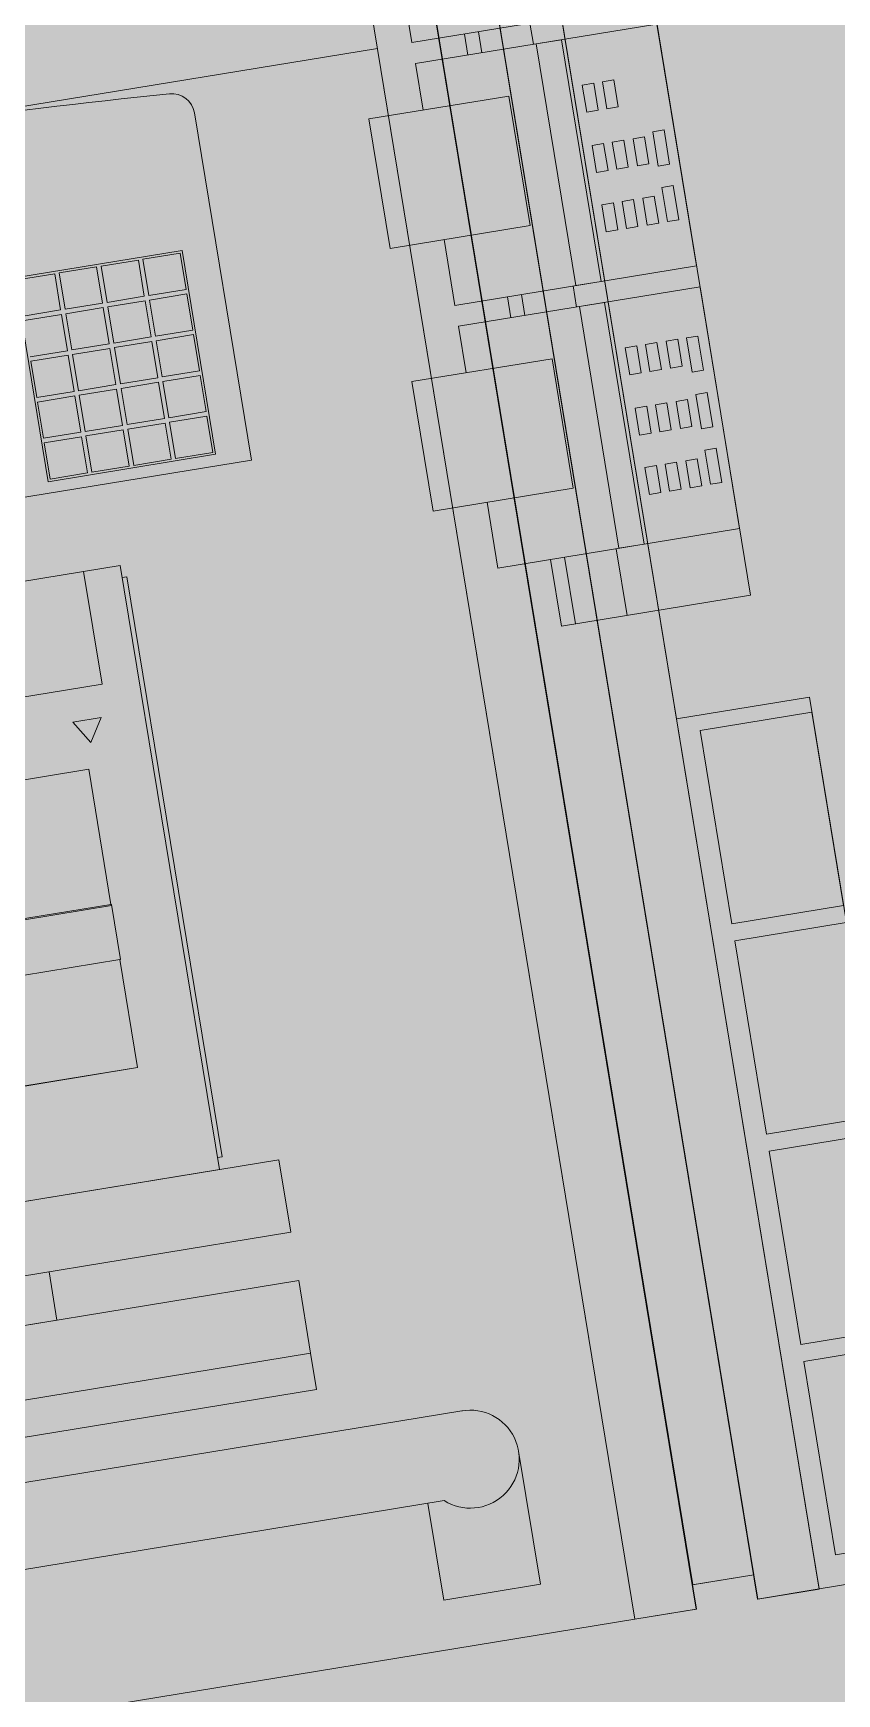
# Model space of a CAD drawing. Header units: metres. Extents: x 2 to 659295185, y -28 to 1124222152.
# Drawn here: x 655558.157 to 655558.485, y 1126614.157 to 1126614.835 of the extents above; entities that cross this region are included whole.
import ezdxf

# ---------------------------------------------------------------- set-up
doc = ezdxf.new("R2010")
doc.units = ezdxf.units.M
doc.header["$MEASUREMENT"] = 0
doc.linetypes.add('DASHDOT', pattern=[1, 0.5, -0.25, 0, -0.25])
doc.layers.get('0').update_dxf_attribs({"linetype": 'CONTINUOUS'})
doc.layers.add('LC-MUEBLE MADERA', color=12, linetype='CONTINUOUS', lineweight=9)
doc.layers.add('LOCALES ASIGNADOS', color=41, linetype='DASHDOT', lineweight=0)

# ---------------------------------------------------------------- blocks, each defined once
blk = doc.blocks.new('pinpad')
at = {"linetype": 'Continuous', "lineweight": 0}
for p, q in [((0, 0), (0, -0.055)), ((0, 0), (0.36, 0)), ((0.36, -0.055), (0.36, 0)), ((0, -0.055), (0.36, -0.055))]:
    blk.add_line(p, q, dxfattribs=at)
for points in [[(0.01265, -0.055), (0.01265, -0.00883), (0.09265, -0.00883), (0.09265, -0.055)], [(0.09971, -0.055), (0.09971, -0.00883), (0.17971, -0.00883), (0.17971, -0.055)], [(0.18677, -0.055), (0.18677, -0.00883), (0.26677, -0.00883), (0.26677, -0.055)], [(0.27382, -0.055), (0.27382, -0.00883), (0.35382, -0.00883), (0.35382, -0.055)]]:
    blk.add_lwpolyline(points, close=True)
blk = doc.blocks.new('puntos de venta')
at = {"linetype": 'Continuous', "lineweight": 0}
for p, q in [((0.05111, 0.48138), (0, 0.48138)), ((0, 0.48138), (0, 0)), ((0.07242, 0.48138), (0.05111, 0.48138)), ((0.05111, 0.48138), (0.05111, 0.45374)), ((0.0782, 0.48138), (0.07242, 0.48138)), ((0.07242, 0.48138), (0.07242, 0.45374)), ((0.0782, 0.48138), (0.0782, 0.45374)), ((0.05111, 0.35374), (0.05111, 0.34504)), ((0.07242, 0.35374), (0.07242, 0.34504)), ((0.0782, 0.35374), (0.0782, 0.34504)), ((0.05111, 0.24504), (0.05111, 0.23634)), ((0.07242, 0.24504), (0.07242, 0.23634)), ((0.0782, 0.24504), (0.0782, 0.23634)), ((0.05111, 0.13634), (0.05111, 0.12764)), ((0.07242, 0.13634), (0.07242, 0.12764)), ((0.0782, 0.13634), (0.0782, 0.12764)), ((0.05111, 0.02764), (0.05111, 0)), ((0.07242, 0.02764), (0.07242, 0)), ((0.0782, 0.02764), (0.0782, 0)), ((0.0782, 0), (0, 0))]:
    blk.add_line(p, q, dxfattribs=at)
for points in [[(0.09996, 0.38095), (0.1, 0.35374), (0, 0.35374), (0, 0.45374), (0.09986, 0.45374), (0.09989, 0.43452)], [(0.09996, 0.27225), (0.1, 0.24504), (0, 0.24504), (0, 0.34504), (0.09986, 0.34504), (0.09989, 0.32582)], [(0.09996, 0.16355), (0.1, 0.13634), (0, 0.13634), (0, 0.23634), (0.09986, 0.23634), (0.09989, 0.21712)], [(0.09996, 0.05486), (0.1, 0.02764), (0, 0.02764), (0, 0.12764), (0.09986, 0.12764), (0.09989, 0.10842)]]:
    blk.add_lwpolyline(points)
for points in [[(0.04993, 0.45374), (0.03953, 0.45374), (0.03953, 0.35374), (0.05, 0.35374)], [(0.00416, 0.43403), (0.00884, 0.43403), (0.00884, 0.41986), (0.00416, 0.41986)], [(0.01247, 0.43411), (0.01722, 0.43411), (0.01722, 0.42293), (0.01247, 0.42293)], [(0.02104, 0.43411), (0.0258, 0.43411), (0.0258, 0.42293), (0.02104, 0.42293)], [(0.02937, 0.43411), (0.03413, 0.43411), (0.03413, 0.42293), (0.02937, 0.42293)], [(0.06437, 0.43452), (0.12232, 0.43452), (0.12232, 0.38095), (0.06437, 0.38095)], [(0.00416, 0.41061), (0.00884, 0.41061), (0.00884, 0.39645), (0.00416, 0.39645)], [(0.01247, 0.40912), (0.01722, 0.40912), (0.01722, 0.39794), (0.01247, 0.39794)], [(0.02104, 0.40912), (0.0258, 0.40912), (0.0258, 0.39794), (0.02104, 0.39794)], [(0.02937, 0.40912), (0.03413, 0.40912), (0.03413, 0.39794), (0.02937, 0.39794)], [(0.00416, 0.37344), (0.00884, 0.37344), (0.00884, 0.38761), (0.00416, 0.38761)], [(0.01247, 0.37337), (0.01722, 0.37337), (0.01722, 0.38455), (0.01247, 0.38455)], [(0.02104, 0.37337), (0.0258, 0.37337), (0.0258, 0.38455), (0.02104, 0.38455)], [(0.02937, 0.37337), (0.03413, 0.37337), (0.03413, 0.38455), (0.02937, 0.38455)], [(0.04993, 0.34504), (0.03953, 0.34504), (0.03953, 0.24504), (0.05, 0.24504)], [(0.06437, 0.32582), (0.12232, 0.32582), (0.12232, 0.27225), (0.06437, 0.27225)], [(0.00416, 0.32534), (0.00884, 0.32534), (0.00884, 0.31117), (0.00416, 0.31117)], [(0.01247, 0.32541), (0.01722, 0.32541), (0.01722, 0.31423), (0.01247, 0.31423)], [(0.02104, 0.32541), (0.0258, 0.32541), (0.0258, 0.31423), (0.02104, 0.31423)], [(0.02937, 0.32541), (0.03413, 0.32541), (0.03413, 0.31423), (0.02937, 0.31423)], [(0.00416, 0.30192), (0.00884, 0.30192), (0.00884, 0.28775), (0.00416, 0.28775)], [(0.01247, 0.30042), (0.01722, 0.30042), (0.01722, 0.28924), (0.01247, 0.28924)], [(0.02104, 0.30042), (0.0258, 0.30042), (0.0258, 0.28924), (0.02104, 0.28924)], [(0.02937, 0.30042), (0.03413, 0.30042), (0.03413, 0.28924), (0.02937, 0.28924)], [(0.00416, 0.26475), (0.00884, 0.26475), (0.00884, 0.27892), (0.00416, 0.27892)], [(0.01247, 0.26467), (0.01722, 0.26467), (0.01722, 0.27585), (0.01247, 0.27585)], [(0.02104, 0.26467), (0.0258, 0.26467), (0.0258, 0.27585), (0.02104, 0.27585)], [(0.02937, 0.26467), (0.03413, 0.26467), (0.03413, 0.27585), (0.02937, 0.27585)], [(0.04993, 0.23634), (0.03953, 0.23634), (0.03953, 0.13634), (0.05, 0.13634)], [(0.06437, 0.21712), (0.12232, 0.21712), (0.12232, 0.16355), (0.06437, 0.16355)], [(0.02104, 0.21671), (0.0258, 0.21671), (0.0258, 0.20553), (0.02104, 0.20553)], [(0.02937, 0.21671), (0.03413, 0.21671), (0.03413, 0.20553), (0.02937, 0.20553)], [(0.00416, 0.19322), (0.00884, 0.19322), (0.00884, 0.17905), (0.00416, 0.17905)], [(0.01247, 0.19172), (0.01722, 0.19172), (0.01722, 0.18054), (0.01247, 0.18054)], [(0.02104, 0.19172), (0.0258, 0.19172), (0.0258, 0.18054), (0.02104, 0.18054)], [(0.02937, 0.19172), (0.03413, 0.19172), (0.03413, 0.18054), (0.02937, 0.18054)], [(0.00416, 0.15605), (0.00884, 0.15605), (0.00884, 0.17022), (0.00416, 0.17022)], [(0.01247, 0.15597), (0.01722, 0.15597), (0.01722, 0.16715), (0.01247, 0.16715)], [(0.02104, 0.15597), (0.0258, 0.15597), (0.0258, 0.16715), (0.02104, 0.16715)], [(0.02937, 0.15597), (0.03413, 0.15597), (0.03413, 0.16715), (0.02937, 0.16715)], [(0.04993, 0.12764), (0.03953, 0.12764), (0.03953, 0.02764), (0.05, 0.02764)], [(0.00416, 0.10794), (0.00884, 0.10794), (0.00884, 0.09377), (0.00416, 0.09377)], [(0.01247, 0.10801), (0.01722, 0.10801), (0.01722, 0.09683), (0.01247, 0.09683)], [(0.02104, 0.10801), (0.0258, 0.10801), (0.0258, 0.09683), (0.02104, 0.09683)], [(0.02937, 0.10801), (0.03413, 0.10801), (0.03413, 0.09683), (0.02937, 0.09683)], [(0.06437, 0.10842), (0.12232, 0.10842), (0.12232, 0.05486), (0.06437, 0.05486)], [(0.00416, 0.08452), (0.00884, 0.08452), (0.00884, 0.07035), (0.00416, 0.07035)], [(0.01247, 0.08303), (0.01722, 0.08303), (0.01722, 0.07185), (0.01247, 0.07185)], [(0.02104, 0.08303), (0.0258, 0.08303), (0.0258, 0.07185), (0.02104, 0.07185)], [(0.02937, 0.08303), (0.03413, 0.08303), (0.03413, 0.07185), (0.02937, 0.07185)], [(0.00416, 0.04735), (0.00884, 0.04735), (0.00884, 0.06152), (0.00416, 0.06152)], [(0.01247, 0.04728), (0.01722, 0.04728), (0.01722, 0.05846), (0.01247, 0.05846)], [(0.02104, 0.04728), (0.0258, 0.04728), (0.0258, 0.05846), (0.02104, 0.05846)], [(0.02937, 0.04728), (0.03413, 0.04728), (0.03413, 0.05846), (0.02937, 0.05846)]]:
    blk.add_lwpolyline(points, close=True)
blk = doc.blocks.new('Mueble de caja con bajante')
blk.add_line((1902.78626, 751.91479), (1902.56057, 751.91479))
for points in [[(1902.78626, 750.46479), (1902.81166, 750.46479), (1902.81166, 751.91479), (1902.78626, 751.91479)], [(1902.83706, 750.46479), (1902.86246, 750.46479), (1902.86246, 751.91479), (1902.83706, 751.91479)], [(1902.81166, 750.48249), (1902.83706, 750.48249), (1902.83706, 751.90479), (1902.81166, 751.90479)]]:
    blk.add_lwpolyline(points, close=True)
at = {"rotation": 270}
blk.add_blockref('pinpad', (1902.78626, 751.91479), dxfattribs=at)
at = {"xscale": -1, "rotation": 180}
blk.add_blockref('puntos de venta', (1902.74821, 751.50985), dxfattribs=at)
blk = doc.blocks.new('monitor')
at = {"linetype": 'Continuous', "lineweight": 0}
for p, q in [((0.02, -0.185), (0.02, 0.185)), ((0.05, 0.185), (0.05, -0.185)), ((0.07, -0.185), (0.07, 0.185)), ((0.1, 0.185), (0.1, -0.185)), ((0.05, -0.085), (0.05, 0.085)), ((0.07, -0.085), (0.05, -0.085))]:
    blk.add_line(p, q, dxfattribs=at)
for p, q in [((0.02, -0.185), (0.05, -0.185)), ((0.07, -0.185), (0.1, -0.185))]:
    blk.add_line(p, q)
blk.add_lwpolyline([(0.02, 0.185), (0.005, 0.185), (0.005, -0.185), (0.02, -0.185)])
blk = doc.blocks.new('impresora fiscal')
at = {"linetype": 'Continuous', "lineweight": 0}
for p, q in [((1901.68205, 751.70118), (1901.68399, 751.70118)), ((1901.68205, 751.70118), (1901.68205, 751.46118)), ((1901.68399, 751.70618), (1901.92469, 751.70618)), ((1901.68399, 751.70618), (1901.68399, 751.45618)), ((1901.71019, 751.65965), (1901.71019, 751.6596)), ((1901.78392, 751.65965), (1901.71019, 751.65965)), ((1901.71019, 751.6596), (1901.71019, 751.61495)), ((1901.78392, 751.6596), (1901.71019, 751.6596)), ((1901.70996, 751.615), (1901.70996, 751.59219)), ((1901.71019, 751.615), (1901.70996, 751.615)), ((1901.71019, 751.61495), (1901.78392, 751.61495)), ((1901.78392, 751.59267), (1901.70996, 751.59267)), ((1901.70996, 751.59219), (1901.71019, 751.59219)), ((1901.71019, 751.59219), (1901.71019, 751.59214)), ((1901.78392, 751.59214), (1901.71019, 751.59214)), ((1901.71019, 751.59214), (1901.71019, 751.53622)), ((1901.71019, 751.53622), (1901.78392, 751.53622)), ((1901.70758, 751.52555), (1901.70173, 751.51627)), ((1901.71343, 751.51627), (1901.70758, 751.52555)), ((1901.70173, 751.51627), (1901.71343, 751.51627)), ((1901.82214, 751.50277), (1901.69917, 751.50277)), ((1901.69917, 751.50277), (1901.69917, 751.45618)), ((1901.68205, 751.46118), (1901.68399, 751.46118)), ((1901.68399, 751.45618), (1901.69917, 751.45618)), ((1901.69917, 751.45618), (1901.82214, 751.45618))]:
    blk.add_line(p, q, dxfattribs=at)
blk = doc.blocks.new('teclado de caja')
at = {"linetype": 'Continuous', "lineweight": 0}
for p, q in [((1901.62425, 751.42237), (1901.62425, 751.27875)), ((1902.0645, 751.42237), (1901.62425, 751.42237)), ((1901.62425, 751.42237), (1901.62425, 751.27875)), ((1902.0645, 751.42237), (1901.62425, 751.42237)), ((1901.70752, 751.41769), (1901.6383, 751.41769)), ((1901.6383, 751.41769), (1901.6383, 751.33338)), ((1901.70752, 751.41769), (1901.6383, 751.41769)), ((1901.6383, 751.41769), (1901.6383, 751.33338)), ((1901.63924, 751.41675), (1901.63924, 751.40176)), ((1901.65467, 751.41675), (1901.63924, 751.41675)), ((1901.63924, 751.41675), (1901.63924, 751.40176)), ((1901.65467, 751.41675), (1901.63924, 751.41675)), ((1901.65467, 751.40176), (1901.65467, 751.41675)), ((1901.65467, 751.40176), (1901.65467, 751.41675)), ((1901.65654, 751.41675), (1901.65654, 751.40176)), ((1901.67198, 751.41675), (1901.65654, 751.41675)), ((1901.65654, 751.41675), (1901.65654, 751.40176)), ((1901.67198, 751.41675), (1901.65654, 751.41675)), ((1901.67198, 751.40176), (1901.67198, 751.41675)), ((1901.67198, 751.40176), (1901.67198, 751.41675)), ((1901.67385, 751.41675), (1901.67385, 751.40176)), ((1901.68928, 751.41675), (1901.67385, 751.41675)), ((1901.67385, 751.41675), (1901.67385, 751.40176)), ((1901.68928, 751.41675), (1901.67385, 751.41675)), ((1901.68928, 751.40176), (1901.68928, 751.41675)), ((1901.68928, 751.40176), (1901.68928, 751.41675)), ((1901.69115, 751.41675), (1901.69115, 751.40176)), ((1901.70659, 751.41675), (1901.69115, 751.41675)), ((1901.69115, 751.41675), (1901.69115, 751.40176)), ((1901.70659, 751.41675), (1901.69115, 751.41675)), ((1901.70659, 751.40176), (1901.70659, 751.41675)), ((1901.70659, 751.40176), (1901.70659, 751.41675)), ((1901.70752, 751.33338), (1901.70752, 751.41769)), ((1901.70752, 751.33338), (1901.70752, 751.41769)), ((1901.63924, 751.40176), (1901.65467, 751.40176)), ((1901.63924, 751.40176), (1901.65467, 751.40176)), ((1901.65654, 751.40176), (1901.67198, 751.40176)), ((1901.65654, 751.40176), (1901.67198, 751.40176)), ((1901.67385, 751.40176), (1901.68928, 751.40176)), ((1901.67385, 751.40176), (1901.68928, 751.40176)), ((1901.69115, 751.40176), (1901.70659, 751.40176)), ((1901.69115, 751.40176), (1901.70659, 751.40176)), ((1901.63924, 751.39989), (1901.63924, 751.3849)), ((1901.65467, 751.39989), (1901.63924, 751.39989)), ((1901.63924, 751.39989), (1901.63924, 751.3849)), ((1901.65467, 751.39989), (1901.63924, 751.39989)), ((1901.65467, 751.3849), (1901.65467, 751.39989)), ((1901.65467, 751.3849), (1901.65467, 751.39989)), ((1901.65654, 751.39989), (1901.65654, 751.3849)), ((1901.67198, 751.39989), (1901.65654, 751.39989)), ((1901.65654, 751.39989), (1901.65654, 751.3849)), ((1901.67198, 751.39989), (1901.65654, 751.39989)), ((1901.67198, 751.3849), (1901.67198, 751.39989)), ((1901.67198, 751.3849), (1901.67198, 751.39989)), ((1901.67385, 751.39989), (1901.67385, 751.3849)), ((1901.68928, 751.39989), (1901.67385, 751.39989)), ((1901.67385, 751.39989), (1901.67385, 751.3849)), ((1901.68928, 751.39989), (1901.67385, 751.39989)), ((1901.68928, 751.3849), (1901.68928, 751.39989)), ((1901.68928, 751.3849), (1901.68928, 751.39989)), ((1901.69115, 751.39989), (1901.69115, 751.3849)), ((1901.70659, 751.39989), (1901.69115, 751.39989)), ((1901.69115, 751.39989), (1901.69115, 751.3849)), ((1901.70659, 751.39989), (1901.69115, 751.39989)), ((1901.70659, 751.3849), (1901.70659, 751.39989)), ((1901.70659, 751.3849), (1901.70659, 751.39989)), ((1901.63924, 751.3849), (1901.65467, 751.3849)), ((1901.63924, 751.3849), (1901.65467, 751.3849)), ((1901.63924, 751.38303), (1901.63924, 751.36804)), ((1901.65467, 751.38303), (1901.63924, 751.38303)), ((1901.63924, 751.38303), (1901.63924, 751.36804)), ((1901.65467, 751.38303), (1901.63924, 751.38303)), ((1901.65467, 751.36804), (1901.65467, 751.38303)), ((1901.65467, 751.36804), (1901.65467, 751.38303)), ((1901.65654, 751.3849), (1901.67198, 751.3849)), ((1901.65654, 751.3849), (1901.67198, 751.3849)), ((1901.65654, 751.38303), (1901.65654, 751.36804)), ((1901.67198, 751.38303), (1901.65654, 751.38303)), ((1901.65654, 751.38303), (1901.65654, 751.36804)), ((1901.67198, 751.38303), (1901.65654, 751.38303)), ((1901.67198, 751.36804), (1901.67198, 751.38303)), ((1901.67198, 751.36804), (1901.67198, 751.38303)), ((1901.67385, 751.3849), (1901.68928, 751.3849)), ((1901.67385, 751.3849), (1901.68928, 751.3849)), ((1901.67385, 751.38303), (1901.67385, 751.36804)), ((1901.68928, 751.38303), (1901.67385, 751.38303)), ((1901.67385, 751.38303), (1901.67385, 751.36804)), ((1901.68928, 751.38303), (1901.67385, 751.38303)), ((1901.68928, 751.36804), (1901.68928, 751.38303)), ((1901.68928, 751.36804), (1901.68928, 751.38303)), ((1901.69115, 751.3849), (1901.70659, 751.3849)), ((1901.69115, 751.3849), (1901.70659, 751.3849)), ((1901.69115, 751.38303), (1901.69115, 751.36804)), ((1901.70659, 751.38303), (1901.69115, 751.38303)), ((1901.69115, 751.38303), (1901.69115, 751.36804)), ((1901.70659, 751.38303), (1901.69115, 751.38303)), ((1901.70659, 751.36804), (1901.70659, 751.38303)), ((1901.70659, 751.36804), (1901.70659, 751.38303)), ((1901.63924, 751.36804), (1901.65467, 751.36804)), ((1901.63924, 751.36804), (1901.65467, 751.36804)), ((1901.65654, 751.36804), (1901.67198, 751.36804)), ((1901.65654, 751.36804), (1901.67198, 751.36804)), ((1901.67385, 751.36804), (1901.68928, 751.36804)), ((1901.67385, 751.36804), (1901.68928, 751.36804)), ((1901.69115, 751.36804), (1901.70659, 751.36804)), ((1901.69115, 751.36804), (1901.70659, 751.36804)), ((1901.63924, 751.36617), (1901.63924, 751.35118)), ((1901.65467, 751.36617), (1901.63924, 751.36617)), ((1901.63924, 751.36617), (1901.63924, 751.35118)), ((1901.65467, 751.36617), (1901.63924, 751.36617)), ((1901.65467, 751.35118), (1901.65467, 751.36617)), ((1901.65467, 751.35118), (1901.65467, 751.36617)), ((1901.65654, 751.36617), (1901.65654, 751.35118)), ((1901.67198, 751.36617), (1901.65654, 751.36617)), ((1901.65654, 751.36617), (1901.65654, 751.35118)), ((1901.67198, 751.36617), (1901.65654, 751.36617)), ((1901.67198, 751.35118), (1901.67198, 751.36617)), ((1901.67198, 751.35118), (1901.67198, 751.36617)), ((1901.67385, 751.36617), (1901.67385, 751.35118)), ((1901.68928, 751.36617), (1901.67385, 751.36617)), ((1901.67385, 751.36617), (1901.67385, 751.35118)), ((1901.68928, 751.36617), (1901.67385, 751.36617)), ((1901.68928, 751.35118), (1901.68928, 751.36617)), ((1901.68928, 751.35118), (1901.68928, 751.36617)), ((1901.69115, 751.36617), (1901.69115, 751.35118)), ((1901.70659, 751.36617), (1901.69115, 751.36617)), ((1901.69115, 751.36617), (1901.69115, 751.35118)), ((1901.70659, 751.36617), (1901.69115, 751.36617)), ((1901.63924, 751.35118), (1901.65467, 751.35118)), ((1901.63924, 751.35118), (1901.65467, 751.35118)), ((1901.63924, 751.34931), (1901.63924, 751.33432)), ((1901.65467, 751.34931), (1901.63924, 751.34931)), ((1901.63924, 751.34931), (1901.63924, 751.33432)), ((1901.65467, 751.34931), (1901.63924, 751.34931)), ((1901.65467, 751.33432), (1901.65467, 751.34931)), ((1901.65467, 751.33432), (1901.65467, 751.34931)), ((1901.65654, 751.35118), (1901.67198, 751.35118)), ((1901.65654, 751.35118), (1901.67198, 751.35118)), ((1901.65654, 751.34931), (1901.65654, 751.33432)), ((1901.67198, 751.34931), (1901.65654, 751.34931)), ((1901.65654, 751.34931), (1901.65654, 751.33432)), ((1901.67198, 751.34931), (1901.65654, 751.34931)), ((1901.67198, 751.33432), (1901.67198, 751.34931)), ((1901.67198, 751.33432), (1901.67198, 751.34931)), ((1901.67385, 751.35118), (1901.68928, 751.35118)), ((1901.67385, 751.35118), (1901.68928, 751.35118)), ((1901.67385, 751.34931), (1901.67385, 751.33432)), ((1901.68928, 751.34931), (1901.67385, 751.34931)), ((1901.67385, 751.34931), (1901.67385, 751.33432)), ((1901.68928, 751.34931), (1901.67385, 751.34931)), ((1901.68928, 751.33432), (1901.68928, 751.34931)), ((1901.68928, 751.33432), (1901.68928, 751.34931)), ((1901.69115, 751.35118), (1901.70659, 751.35118)), ((1901.69115, 751.35118), (1901.70659, 751.35118)), ((1901.69115, 751.34931), (1901.69115, 751.33432)), ((1901.70659, 751.34931), (1901.69115, 751.34931)), ((1901.69115, 751.34931), (1901.69115, 751.33432)), ((1901.70659, 751.34931), (1901.69115, 751.34931)), ((1901.63924, 751.33432), (1901.65467, 751.33432)), ((1901.63924, 751.33432), (1901.65467, 751.33432)), ((1901.65654, 751.33432), (1901.67198, 751.33432)), ((1901.65654, 751.33432), (1901.67198, 751.33432)), ((1901.67385, 751.33432), (1901.68928, 751.33432)), ((1901.67385, 751.33432), (1901.68928, 751.33432)), ((1901.69115, 751.33432), (1901.70659, 751.33432)), ((1901.69115, 751.33432), (1901.70659, 751.33432)), ((1901.6383, 751.33338), (1901.70752, 751.33338)), ((1901.6383, 751.33338), (1901.70752, 751.33338))]:
    blk.add_line(p, q, dxfattribs=at)
for centre, radius, start, end in [((1901.63362, 751.27875), 0.00937, 180, 266.60457), ((1901.63362, 751.27875), 0.00937, 180, 266.60457), ((1901.84437, 754.83094), 3.56781, 266.60457, 273.39543), ((1901.84437, 754.83094), 3.56781, 266.60457, 273.39543)]:
    blk.add_arc(centre, radius, start, end, dxfattribs=at)
blk = doc.blocks.new('visor de precios')
at = {"linetype": 'Continuous', "lineweight": 0}
for p, q in [((1901.50328, 751.89444), (1901.50328, 751.83944)), ((1901.50328, 751.89444), (1901.54328, 751.89444)), ((1901.54328, 751.85444), (1901.54328, 751.89444)), ((1901.53651, 751.85444), (1901.71351, 751.85444)), ((1901.71351, 751.81944), (1901.71351, 751.85444)), ((1901.52328, 751.81944), (1901.52351, 751.81944)), ((1901.52351, 751.81944), (1901.71351, 751.81944)), ((1901.52351, 751.81944), (1901.52351, 751.81944))]:
    blk.add_line(p, q, dxfattribs=at)
blk.add_arc((1901.52328, 751.83944), 0.02, 48.59038, 270.6474, dxfattribs=at)
blk = doc.blocks.new('mueble de caja')
for p, q in [((1905.16061, 751.82131), (1904.50098, 751.82131)), ((1905.74098, 751.17131), (1904.50098, 751.17133))]:
    blk.add_line(p, q)
for points in [[(1904.45018, 751.81131), (1904.45018, 751.82131), (1904.42478, 751.82131), (1904.42478, 751.81131)], [(1904.50098, 751.38872), (1904.50098, 751.82131), (1904.47558, 751.82131), (1904.47558, 751.66652)], [(1904.42478, 751.81131), (1904.42478, 750.37131), (1904.45018, 750.37131), (1904.45018, 751.81131)], [(1904.47558, 751.81131), (1904.47558, 751.81131), (1904.45018, 751.81131), (1904.45018, 751.81131)], [(1904.45018, 751.81131), (1904.45018, 750.389), (1904.47558, 750.389), (1904.47551, 750.98185)], [(1904.47546, 751.81131), (1904.47549, 751.36151)], [(1904.47547, 751.36151), (1904.47558, 750.37131), (1904.50098, 750.37131), (1904.50098, 751.38872)]]:
    blk.add_lwpolyline(points)
for name, p in [('visor de precios', (3.03347, -0.09348)), ('impresora fiscal', (2.95472, -0.09348)), ('teclado de caja', (2.95472, -0.09348))]:
    blk.add_blockref(name, p)
at = {"rotation": 270}
blk.add_blockref('monitor', (1904.79909, 751.7127), dxfattribs=at)

msp = doc.modelspace()

# ---------------------------------------------------------------- hatches: boundary and pattern name
at = {"layer": 'LOCALES ASIGNADOS'}
msp.add_hatch(color=256, dxfattribs=at).paths.add_polyline_path([(655573.63314, 1126634.50741), (655553.89167, 1126631.27201), (655555.83558, 1126619.41437), (655554.40925, 1126619.18059), (655558.29656, 1126595.46721), (655554.01537, 1126594.76539), (655555.97621, 1126582.74067), (655581.43431, 1126586.91373)])

# ---------------------------------------------------------------- block references
at = {"layer": 'LC-MUEBLE MADERA'}
for name, p, rotation in [('Mueble de caja con bajante', (657314.61502, 1127663.93846), 189.3068500909518), ('mueble de caja', (657316.24714, 1127664.11117), 189.3068500646226)]:
    msp.add_blockref(name, p, dxfattribs=dict(at, rotation=rotation))

doc.saveas('drawing.dxf')
